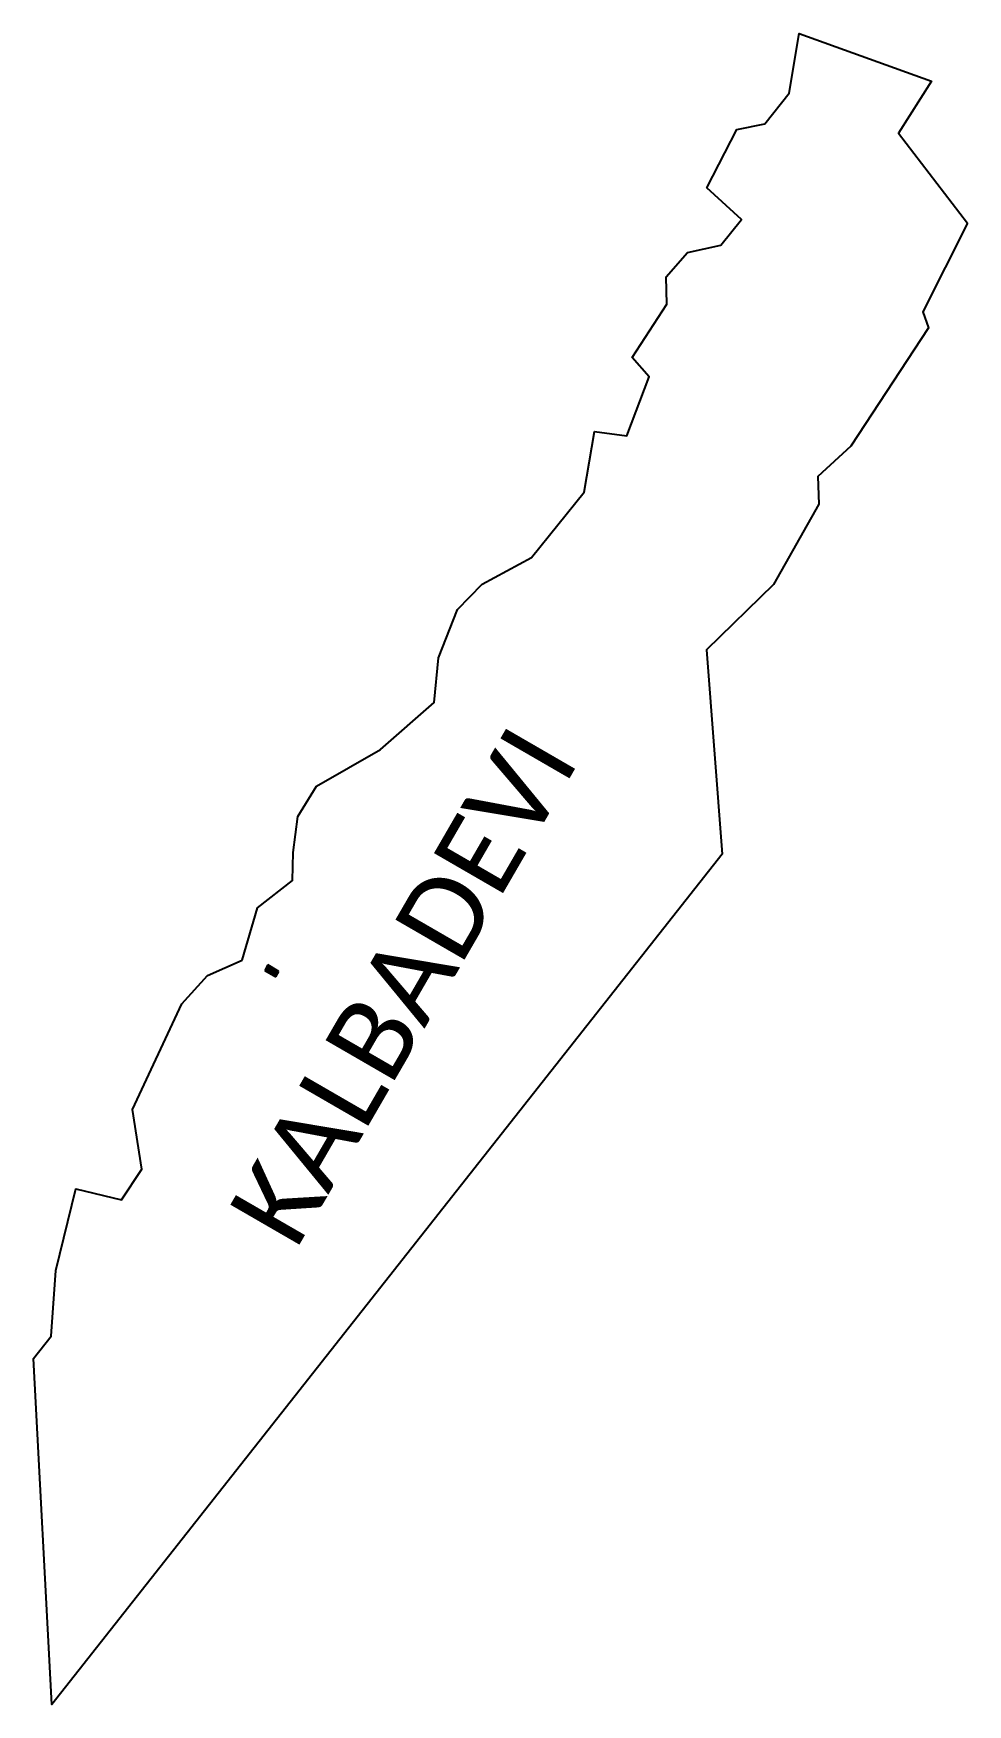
# Model space of a CAD drawing. Header units: metres. Extents: x 316840 to 318058, y 1884055 to 1886235.
import ezdxf

# ---------------------------------------------------------------- set-up
doc = ezdxf.new("R2010")
doc.units = ezdxf.units.M
doc.header["$MEASUREMENT"] = 0
for name, color, linetype in [('JETTY', 51, 'Continuous'), ('JETTY HATCH', 210, 'Continuous'), ('village', 3, 'Continuous'), ('VILLAGE NAME', 250, 'Continuous')]:
    doc.layers.add(name, color=color, linetype=linetype)
doc.styles.get("Standard").update_dxf_attribs({"font": 'arial.ttf'})

msp = doc.modelspace()

# ---------------------------------------------------------------- linework, layer by layer
at = {"layer": 'JETTY'}
for p, q in [((317145.8, 1885020.1), (317142, 1885012.9)), ((317142, 1885012.9), (317156.1, 1885004.6)), ((317160.3, 1885011.3), (317145.8, 1885020.1)), ((317156.1, 1885004.6), (317160.3, 1885011.3))]:
    msp.add_line(p, q, dxfattribs=at)
at = {"layer": 'JETTY HATCH', "linetype": 'Continuous'}
for p, q in [((317145.7, 1885010.8), (317142.5, 1885013.9)), ((317142.6, 1885012.6), (317148.5, 1885018.5)), ((317153.4, 1885006.3), (317143.6, 1885016)), ((317144.6, 1885017.7), (317146.5, 1885019.7)), ((317144.6, 1885011.4), (317150.4, 1885017.3)), ((317156.9, 1885005.9), (317144.7, 1885018.1)), ((317158.1, 1885007.8), (317146.1, 1885019.9)), ((317146.6, 1885010.2), (317152.4, 1885016.1)), ((317148.6, 1885009), (317154.4, 1885014.8)), ((317150.6, 1885007.9), (317156.4, 1885013.6)), ((317152.6, 1885006.7), (317158.4, 1885012.4)), ((317159.4, 1885009.8), (317154.2, 1885015)), ((317154.6, 1885005.5), (317160.1, 1885011))]:
    msp.add_line(p, q, dxfattribs=at)
at = {"layer": 'village'}
msp.add_lwpolyline([(317067.2, 1885006), (317112.4, 1885026)], dxfattribs=at)
at = {"layer": 'village', "color": 3}
for points in [[(317112.4, 1885026, 0), (317132.1, 1885094.3, 0), (317178.1, 1885130, 0), (317178.7, 1885166.4, 0), (317184.7, 1885213.5, 0), (317209.4, 1885253.1, 0), (317292.8, 1885300.7, 0), (317362.7, 1885362.1, 0), (317368.4, 1885420.4, 0), (317393.1, 1885483.3, 0), (317425.3, 1885516.4, 0), (317489.4, 1885551.1, 0), (317557.9, 1885636.6, 0), (317571.6, 1885715.8, 0), (317613.7, 1885709.9, 0), (317642.8, 1885787, 0), (317620.6, 1885811.9, 0), (317665.9, 1885881.8, 0), (317665.1, 1885917.4, 0), (317692.9, 1885948.9, 0), (317736.2, 1885958.8, 0), (317762.9, 1885992.2, 0), (317717.8, 1886033.2, 0), (317756.9, 1886109.5, 0), (317793.3, 1886116.8, 0), (317825.3, 1886156.8, 0), (317838.2, 1886234.7, 0), (318010.8, 1886172.3, 0), (317967.5, 1886104.5, 0), (318057.7, 1885987.1, 0)], [(318057.7, 1885987.1, 0), (317999.6, 1885871.6, 0), (318006.9, 1885850.9, 0), (317905.7, 1885696.3, 0), (317862.4, 1885656.9, 0), (317863.7, 1885621, 0), (317804.6, 1885516.1, 0), (317717.3, 1885430.7, 0), (317737.7, 1885164.4, 0), (316864.3, 1884055.4, 0), (316840.3, 1884506.6, 0), (316863.6, 1884535.9, 0), (316869.5, 1884621.3, 0), (316895.5, 1884728.1, 0), (316955.2, 1884713.7, 0), (316981.4, 1884753.5, 0), (316969.4, 1884831.3, 0), (317033.5, 1884969.1, 0), (317067.2, 1885006, 0)]]:
    msp.add_polyline3d(points, dxfattribs=at)

# ---------------------------------------------------------------- texts
at = {"layer": 'VILLAGE NAME', "insert": (317092, 1884698.8), "char_height": 104.042, "attachment_point": 1, "rotation": 59.9361}
msp.add_mtext_dynamic_manual_height_columns('{\\fCalibri|b0|i0|c0|p34;KALBADEVI}', width=1115.134, gutter_width=520.2, heights=[0], dxfattribs=at)

doc.saveas('drawing.dxf')
